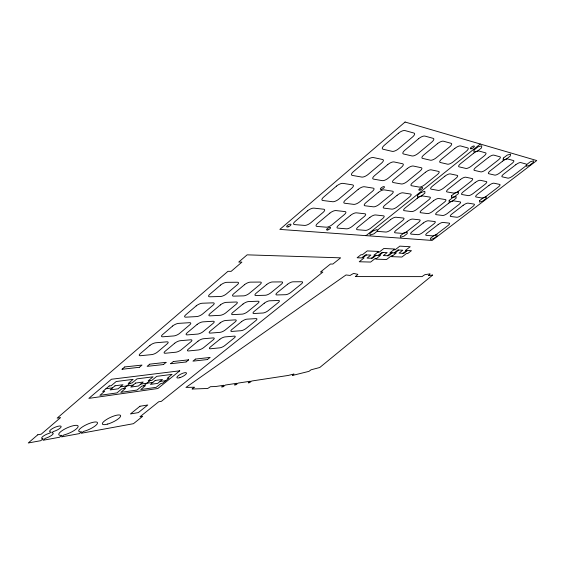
<?xml version="1.0" encoding="UTF-8"?>
<svg xmlns="http://www.w3.org/2000/svg" width="565" height="565" viewBox="0 0 565 565"><rect width="100%" height="100%" fill="white"/><g stroke="black" fill="none" stroke-linecap="round" stroke-linejoin="round"><path stroke-width="0.85" d="M122.054 369.199L124.745 366.946M139.477 367.222L142.02 365.075L124.801 366.932M149.676 364.227L147.14 366.346L163.342 364.566M123.686 388.614L130.155 383.204M163.518 364.489L166.032 362.405M143.651 385.86L150.064 380.57M170.729 363.669L173.229 361.6M186.146 361.918L188.632 359.884M195.412 359.135L192.94 361.141L207.32 359.566M207.489 359.488L209.94 357.518M366.007 235.647L480.271 144.026M366.494 254.921L362.645 257.951L364.008 258L359.234 261.757L370.633 262.061L375.351 258.375L376.65 258.417M371.396 258.24L375.209 255.253M376.198 255.295L372.392 258.276L367.052 258.099L370.887 255.09L365.47 254.879L361.621 257.915L357.122 257.767L360.993 254.709L362.377 254.759L367.243 250.916L378.691 251.439L373.889 255.203L380.443 255.458L375.711 259.151L386.566 259.497L391.241 255.874L392.484 255.924M378.169 255.373L381.989 252.386L387.145 252.612L383.345 255.571L388.423 255.768L392.202 252.838M379.143 255.408L382.964 252.428M387.484 255.733L391.263 252.795M394.073 252.922L397.866 249.984L402.774 250.231L399.01 253.141L403.855 253.353L407.598 250.472L411.454 250.669L407.725 253.523L406.539 253.473L401.899 257.033L391.552 256.651L396.249 253.014L389.998 252.739L394.758 249.038L383.868 248.48L379.044 252.251L377.724 252.195M395.006 252.965L398.791 250.034M402.951 253.311L406.701 250.429L405.5 250.366L410.218 246.728L399.843 246.135L395.062 249.843L393.805 249.779M105.938 388.748L112.541 387.858M120.536 386.778L133.192 385.069M140.784 384.045L152.825 382.42M160.05 381.439L165.828 380.662M122.068 369.263L139.294 367.299M170.736 363.726L185.977 361.988M149.852 364.143L166.025 362.342M173.406 361.522L188.625 359.827M195.582 359.058L209.94 357.461M449.168 200.42L449.147 202.058L452.607 200.963L456.096 198.244L456.153 196.592L452.678 197.679L449.168 200.42M451.435 195.822L451.407 197.489L454.889 196.401L458.427 193.64L458.49 191.952L454.987 193.039L451.435 195.822M179.734 370.817L157.84 388.515L88.853 398.374L111.418 379.249L179.734 370.817M474.042 150.008L473.887 152.077L477.644 150.996L481.571 147.861L481.768 145.77L477.99 146.844L474.042 150.008M479.671 200.561L479.516 202.115L482.736 201.076L486.126 198.485L486.31 196.917L483.075 197.955L479.671 200.561M432.663 275.049L428.475 275.635A5.671 1.42 -30.6 0 0 430.106 273.877L424.993 274.647A5.671 1.42 -30.6 0 0 422.083 276.617L355.329 276.582A6.448 1.865 -29.7 0 0 357.843 274.357L353.732 273.425A6.448 1.865 -29.7 0 0 350.159 275.445L346.013 274.964L185.949 387.435L194.409 387.209A14.916 3.849 -26.6 0 0 192.044 389.031L207.666 388.473A14.916 3.849 -26.6 0 0 210.455 386.693L215.618 386.524L223.846 385.266L221.635 386.976L223.196 386.735L225.4 385.033L236.728 383.303L234.539 384.984L235.93 384.772L238.112 383.091L250.38 381.22L248.212 382.872L249.546 382.667L251.715 381.015L288.207 375.45L294.033 374.009A12.741 2.903 -28.3 0 0 292.486 375.443L308.942 371.36A12.741 2.903 -28.3 0 0 310.976 369.828L319.769 367.497L432.642 275.113M503.359 158.087L503.076 159.987L506.523 158.963L510.266 156.039L510.591 154.125L507.13 155.142L503.359 158.087M526.728 164.528L526.347 166.294L529.553 165.312L533.148 162.565L533.558 160.778L530.337 161.76L526.728 164.528M37.791 434.782L28.25 442.981L40.772 440.686L43.074 438.723A6.286 1.688 -23.8 0 1 42.7 436.611A6.286 1.688 -23.8 0 1 49.558 433.193L50.984 431.985A6.307 1.716 -23.9 0 1 53.392 428.037A6.307 1.716 -23.9 0 1 61.197 426.667A6.307 1.716 -23.9 0 1 53.258 431.582L51.832 432.797A6.286 1.688 -23.8 0 1 52.157 434.916A6.286 1.688 -23.8 0 1 45.348 438.306L43.046 440.269L59.53 437.246L61.776 435.354A10.587 2.832 -24.2 0 1 64.841 428.99A10.587 2.832 -24.2 0 1 78.154 426.575A10.587 2.832 -24.2 0 1 63.796 434.993L61.55 436.872L79.298 433.623L81.529 431.766A10.29 2.719 -24.5 0 1 84.806 425.494A10.29 2.719 -24.5 0 1 97.519 423.185A10.29 2.719 -24.5 0 1 83.458 431.42L81.226 433.27L133.467 423.686L142.691 416.299L139.979 416.779L158.687 401.779L161.378 401.341L322.855 272.069L320.454 272.048L330.483 264.01L332.863 264.06L340.631 257.838L247.138 254.843L238.741 262.054L241.905 262.125L231.142 271.348L227.956 271.327L57.164 418.128L60.596 417.577L41.238 434.174L37.791 434.782M405.077 122.019L279.859 229.397L432.105 240.443L536.75 160.552L405.077 122.019M149.937 345.392L140.205 353.704A4.562 1.42 -25.3 0 0 140.664 355.703L151.738 354.601A4.485 1.384 -25.5 0 0 157.501 352.03L167.148 343.887A4.513 1.413 -25.7 0 0 166.859 341.832L155.862 342.764A4.584 1.448 -25.5 0 0 149.937 345.392M172.643 326.005L162.55 334.628A4.619 1.483 -25.8 0 0 162.875 336.782L173.836 335.935A4.548 1.441 -26 0 0 179.656 333.343L189.663 324.91A4.577 1.469 -26.2 0 0 189.501 322.693L178.639 323.364A4.647 1.511 -26 0 0 172.643 326.005M196.21 305.884L185.73 314.832A4.682 1.547 -26.3 0 0 185.913 317.163L196.74 316.577A4.612 1.504 -26.6 0 0 202.63 313.978L213.005 305.227A4.64 1.533 -26.8 0 0 212.998 302.84L202.27 303.228A4.711 1.575 -26.6 0 0 196.21 305.884M220.682 284.993L209.799 294.287A4.753 1.61 -26.9 0 0 209.827 296.787L220.505 296.498A4.682 1.568 -27.2 0 0 226.459 293.885L237.229 284.802A4.711 1.596 -27.4 0 0 237.378 282.239L226.819 282.323A4.788 1.639 -27.2 0 0 220.682 284.993M307.537 210.83L295.149 221.409A5.043 1.843 -29.4 0 0 294.584 224.595L304.627 225.414A4.965 1.78 -29.6 0 0 310.807 222.765L323.025 212.461A5.014 1.815 -30 0 0 323.78 209.227L313.907 208.132A5.092 1.872 -29.8 0 0 307.537 210.83M336.542 186.069L323.632 197.093A5.156 1.914 -30.3 0 0 322.855 200.511L332.644 201.733A5.078 1.85 -30.5 0 0 338.894 199.085L351.614 188.357A5.127 1.886 -30.9 0 0 352.595 184.882L342.99 183.364A5.212 1.949 -30.8 0 0 336.542 186.069M366.798 160.241L353.33 171.739A5.283 1.992 -31.4 0 0 352.313 175.418L361.826 177.078A5.198 1.921 -31.5 0 0 368.147 174.423L381.403 163.243A5.262 1.956 -31.9 0 0 382.618 159.507L373.317 157.529A5.346 2.02 -31.8 0 0 366.798 160.241M398.374 133.276L384.313 145.283A5.424 2.069 -32.4 0 0 383.049 149.238L392.244 151.371A5.339 1.999 -32.5 0 0 398.636 148.715L412.464 137.055A5.41 2.027 -33 0 0 413.933 133.043L404.971 130.564A5.495 2.098 -32.9 0 0 398.374 133.276M109.207 385.973L102.682 391.51L104.73 391.227L99.892 395.331L116.92 392.915L121.729 388.882L125.628 388.346L120.825 392.357L137.027 390.062L141.794 386.121L145.502 385.605L140.742 389.532L156.159 387.343L160.891 383.487L162.656 383.24L169.013 378.063L167.254 378.296L172.064 374.376L156.759 376.332L151.914 380.33L148.214 380.817L153.073 376.806L136.991 378.861L132.097 382.95L128.206 383.466L133.107 379.355L116.185 381.523L111.249 385.704L109.207 385.973M114.992 385.796L110.111 389.914L118.106 388.819L122.972 384.73L114.992 385.796M174.712 343.23L165.093 351.296A4.4 1.342 -25.8 0 0 165.39 353.245L175.793 352.214A4.329 1.307 -26.1 0 0 181.33 349.721L190.864 341.818A4.358 1.328 -26.3 0 0 190.723 339.812L180.405 340.681A4.421 1.363 -26 0 0 174.712 343.23M197.129 324.43L187.17 332.785A4.456 1.391 -26.3 0 0 187.34 334.883L197.616 334.085A4.386 1.356 -26.5 0 0 203.216 331.584L213.09 323.399A4.414 1.384 -26.8 0 0 213.076 321.245L202.891 321.866A4.485 1.42 -26.5 0 0 197.129 324.43M220.371 304.938L210.046 313.603A4.52 1.448 -26.8 0 0 210.074 315.863L220.216 315.312A4.449 1.413 -27.1 0 0 225.873 312.798L236.099 304.316A4.478 1.434 -27.3 0 0 236.234 302.007L226.198 302.367A4.548 1.476 -27.1 0 0 220.371 304.938M244.483 284.718L233.769 293.708A4.591 1.511 -27.4 0 0 233.642 296.138L243.635 295.862A4.52 1.469 -27.7 0 0 249.356 293.334L259.957 284.541A4.555 1.49 -27.9 0 0 260.246 282.062L250.373 282.14A4.619 1.54 -27.7 0 0 244.483 284.718M329.798 213.182L317.65 223.366A4.873 1.716 -29.8 0 0 316.958 226.424L326.309 227.187A4.795 1.66 -30 0 0 332.234 224.63L344.212 214.7A4.845 1.688 -30.4 0 0 345.088 211.585L335.9 210.568A4.916 1.744 -30.2 0 0 329.798 213.182M358.203 189.36L345.561 199.954A4.979 1.78 -30.7 0 0 344.657 203.238L353.768 204.375A4.901 1.723 -30.8 0 0 359.757 201.811L372.215 191.486A4.958 1.752 -31.2 0 0 373.296 188.152L364.368 186.74A5.029 1.808 -31.1 0 0 358.203 189.36M387.781 164.549L374.616 175.595A5.099 1.843 -31.6 0 0 373.493 179.112L382.328 180.652A5.021 1.787 -31.7 0 0 388.381 178.081L401.341 167.339A5.085 1.815 -32.2 0 0 402.654 163.772L394.017 161.936A5.156 1.872 -32.1 0 0 387.781 164.549M418.609 138.7L404.886 150.205A5.24 1.907 -32.6 0 0 403.523 153.984L412.055 155.961A5.156 1.85 -32.7 0 0 418.171 153.39L431.667 142.196A5.219 1.872 -33.1 0 0 433.221 138.376L424.915 136.08A5.304 1.942 -33.1 0 0 418.609 138.7M135.614 383.049L130.776 387.082L138.376 386.036L143.199 382.039L135.614 383.049M197.969 341.196L188.47 349.029A4.252 1.264 -26.3 0 0 188.625 350.943L198.407 349.968A4.188 1.236 -26.5 0 0 203.746 347.553L213.16 339.869A4.209 1.257 -26.7 0 0 213.153 337.912L203.449 338.732A4.273 1.285 -26.5 0 0 197.969 341.196M220.096 322.947L210.265 331.055A4.308 1.314 -26.8 0 0 210.293 333.103L219.955 332.354A4.245 1.278 -27 0 0 225.343 329.925L235.082 321.979A4.273 1.3 -27.2 0 0 235.202 319.882L225.64 320.468A4.329 1.335 -27 0 0 220.096 322.947M243.007 304.048L232.829 312.445A4.365 1.363 -27.3 0 0 232.716 314.641L242.237 314.126A4.308 1.328 -27.5 0 0 247.689 311.689L257.767 303.469A4.336 1.349 -27.8 0 0 258.028 301.223L248.607 301.562A4.4 1.384 -27.6 0 0 243.007 304.048M266.751 284.463L256.199 293.171A4.435 1.42 -27.9 0 0 255.945 295.523L265.31 295.262A4.372 1.377 -28.1 0 0 270.819 292.818L281.25 284.301A4.407 1.398 -28.4 0 0 281.66 281.9L272.408 281.97A4.471 1.441 -28.2 0 0 266.751 284.463M350.526 215.364L338.626 225.181A4.711 1.596 -30.2 0 0 337.814 228.126L346.55 228.839A4.64 1.547 -30.3 0 0 352.242 226.367L363.98 216.783A4.689 1.575 -30.7 0 0 364.955 213.789L356.381 212.836A4.753 1.624 -30.5 0 0 350.526 215.364M378.345 192.418L365.972 202.623A4.817 1.653 -31 0 0 364.962 205.773L373.465 206.832A4.746 1.603 -31.1 0 0 379.214 204.353L391.404 194.402A4.795 1.631 -31.5 0 0 392.576 191.203L384.264 189.889A4.866 1.681 -31.4 0 0 378.345 192.418M407.273 168.561L394.405 179.176A4.93 1.716 -31.9 0 0 393.184 182.544L401.418 183.978A4.859 1.66 -31.9 0 0 407.224 181.492L419.894 171.153A4.916 1.681 -32.3 0 0 421.285 167.734L413.248 166.025A4.986 1.737 -32.3 0 0 407.273 168.561M437.374 143.729L423.983 154.775A5.064 1.773 -32.8 0 0 422.528 158.384L430.474 160.22A4.986 1.716 -32.8 0 0 436.335 157.734L449.514 146.978A5.05 1.737 -33.2 0 0 451.131 143.326L443.412 141.194A5.127 1.794 -33.2 0 0 437.374 143.729M155.227 380.443L150.431 384.384L157.67 383.388L162.452 379.482L155.227 380.443M219.841 339.29L210.47 346.903A4.11 1.194 -26.8 0 0 210.491 348.767L219.714 347.849A4.054 1.165 -27 0 0 224.863 345.512L234.157 338.032A4.082 1.187 -27.2 0 0 234.263 336.126L225.131 336.895A4.139 1.215 -27 0 0 219.841 339.29M241.672 321.556L231.982 329.43A4.167 1.236 -27.3 0 0 231.876 331.422L240.972 330.716A4.11 1.208 -27.4 0 0 246.178 328.364L255.776 320.645A4.139 1.229 -27.7 0 0 256.016 318.603L247.011 319.154A4.195 1.257 -27.5 0 0 241.672 321.556M264.251 303.214L254.222 311.357A4.23 1.285 -27.8 0 0 253.989 313.497L262.951 313.01A4.167 1.25 -27.9 0 0 268.198 310.651L278.128 302.663A4.195 1.271 -28.2 0 0 278.496 300.481L269.646 300.799A4.259 1.307 -28 0 0 264.251 303.214M287.62 284.23L277.238 292.663A4.294 1.335 -28.3 0 0 276.864 294.944L285.671 294.704A4.238 1.3 -28.5 0 0 290.975 292.331L301.237 284.075A4.266 1.314 -28.7 0 0 301.752 281.744L293.065 281.808A4.322 1.356 -28.6 0 0 287.62 284.23M369.884 217.405L358.217 226.883A4.562 1.49 -30.5 0 0 357.306 229.715L365.484 230.386A4.499 1.448 -30.6 0 0 370.958 227.992L382.47 218.726A4.541 1.469 -30.9 0 0 383.529 215.844L375.506 214.954A4.605 1.518 -30.8 0 0 369.884 217.405M397.124 195.271L385.012 205.109A4.661 1.547 -31.2 0 0 383.918 208.139L391.863 209.135A4.598 1.497 -31.3 0 0 397.393 206.726L409.328 197.121A4.647 1.518 -31.7 0 0 410.578 194.049L402.81 192.82A4.711 1.568 -31.6 0 0 397.124 195.271M425.417 172.29L412.838 182.509A4.774 1.596 -32 0 0 411.539 185.744L419.223 187.086A4.711 1.547 -32.1 0 0 424.802 184.677L437.197 174.705A4.76 1.568 -32.5 0 0 438.652 171.428L431.159 169.832A4.824 1.617 -32.4 0 0 425.417 172.29M454.818 148.404L441.745 159.026A4.901 1.646 -32.9 0 0 440.227 162.48L447.628 164.196A4.831 1.596 -32.9 0 0 453.264 161.781L466.132 151.434A4.887 1.617 -33.3 0 0 467.806 147.938L460.616 145.947A4.958 1.667 -33.3 0 0 454.818 148.404M139.936 406.263L130.451 413.954L138.326 412.612L147.776 404.985L139.936 406.263M373.239 230.774L369.807 233.522L370.167 235.047L373.931 233.839L377.349 231.106L377.025 229.567L373.239 230.774M421.038 192.474L417.373 195.412L417.507 197.178L421.271 196.027L424.915 193.11L424.816 191.33L421.038 192.474M390.599 219.587L379.193 228.705A4.4 1.384 -30.8 0 0 378.19 231.424L385.796 232.046A4.343 1.349 -30.9 0 0 391.036 229.729L402.287 220.816A4.386 1.363 -31.2 0 0 403.431 218.055L395.98 217.228A4.442 1.405 -31.1 0 0 390.599 219.587M417.203 198.322L405.38 207.772A4.499 1.427 -31.5 0 0 404.194 210.674L411.567 211.593A4.442 1.391 -31.5 0 0 416.864 209.269L428.517 200.038A4.485 1.405 -31.9 0 0 429.838 197.093L422.634 195.956A4.541 1.448 -31.8 0 0 417.203 198.322M444.789 176.266L432.522 186.069A4.605 1.476 -32.2 0 0 431.152 189.162L438.278 190.405A4.541 1.434 -32.3 0 0 443.617 188.081L455.694 178.512A4.591 1.448 -32.6 0 0 457.212 175.376L450.27 173.9A4.654 1.49 -32.5 0 0 444.789 176.266M473.414 153.383L460.687 163.56A4.725 1.518 -33 0 0 459.105 166.852L465.956 168.441A4.661 1.476 -33 0 0 471.344 166.11L483.873 156.187A4.718 1.49 -33.3 0 0 485.603 152.854L478.951 151.017A4.781 1.54 -33.3 0 0 473.414 153.383M407.429 221.36L396.242 230.181A4.273 1.3 -31 0 0 395.175 232.815L402.322 233.394A4.216 1.264 -31 0 0 407.379 231.149L418.411 222.518A4.259 1.278 -31.3 0 0 419.611 219.841L412.62 219.072A4.315 1.314 -31.3 0 0 407.429 221.36M433.489 200.794L421.907 209.933A4.365 1.342 -31.6 0 0 420.664 212.73L427.592 213.591A4.308 1.3 -31.7 0 0 432.691 211.338L444.111 202.411A4.351 1.321 -32 0 0 445.481 199.572L438.723 198.499A4.407 1.356 -31.9 0 0 433.489 200.794M460.482 179.493L448.483 188.957A4.471 1.377 -32.3 0 0 447.056 191.938L453.744 193.103A4.414 1.342 -32.4 0 0 458.893 190.843L470.709 181.598A4.456 1.356 -32.7 0 0 472.269 178.582L465.765 177.198A4.52 1.398 -32.6 0 0 460.482 179.493M488.464 157.416L476.027 167.233A4.584 1.42 -33 0 0 474.395 170.39L480.822 171.88A4.52 1.377 -33 0 0 486.013 169.62L498.252 160.043A4.577 1.398 -33.4 0 0 500.018 156.837L493.789 155.114A4.633 1.434 -33.3 0 0 488.464 157.416M403.615 233.267L400.295 235.866L400.5 237.3L403.989 236.149L407.294 233.571L407.125 232.123L403.615 233.267M423.242 223.027L412.281 231.572A4.153 1.222 -31.1 0 0 411.151 234.115L417.881 234.666A4.103 1.187 -31.2 0 0 422.768 232.483L433.588 224.114A4.139 1.201 -31.5 0 0 434.838 221.529L428.249 220.802A4.188 1.236 -31.4 0 0 423.242 223.027M448.78 203.118L437.437 211.96A4.245 1.257 -31.8 0 0 436.138 214.665L442.656 215.477A4.188 1.222 -31.8 0 0 447.586 213.288L458.766 204.636A4.23 1.236 -32.1 0 0 460.185 201.896L453.829 200.893A4.287 1.271 -32 0 0 448.78 203.118M475.2 182.516L463.462 191.669A4.343 1.292 -32.4 0 0 461.986 194.537L468.272 195.631A4.287 1.257 -32.4 0 0 473.244 193.442L484.805 184.494A4.329 1.271 -32.7 0 0 486.401 181.591L480.292 180.292A4.386 1.307 -32.7 0 0 475.2 182.516M502.553 161.195L490.399 170.672A4.449 1.328 -33.1 0 0 488.739 173.716L494.77 175.108A4.393 1.292 -33.1 0 0 499.778 172.911L511.742 163.659A4.442 1.307 -33.4 0 0 513.536 160.573L507.688 158.963A4.499 1.342 -33.4 0 0 502.553 161.195M438.143 224.595L427.387 232.886A4.04 1.151 -31.3 0 0 426.201 235.351L432.557 235.866A3.99 1.123 -31.3 0 0 437.282 233.74L447.897 225.619A4.026 1.137 -31.6 0 0 449.189 223.119L442.981 222.433A4.075 1.165 -31.5 0 0 438.143 224.595M463.166 205.3L452.049 213.867A4.125 1.179 -31.9 0 0 450.708 216.48L456.852 217.25A4.075 1.151 -31.9 0 0 461.619 215.117L472.573 206.734A4.117 1.165 -32.2 0 0 474.035 204.085L468.039 203.139A4.167 1.194 -32.1 0 0 463.166 205.3M489.029 185.362L477.545 194.219A4.223 1.215 -32.5 0 0 476.034 196.987L481.952 198.018A4.167 1.179 -32.5 0 0 486.755 195.886L498.076 187.22A4.209 1.194 -32.8 0 0 499.7 184.416L493.951 183.194A4.266 1.229 -32.7 0 0 489.029 185.362M515.781 164.74L503.902 173.9A4.322 1.243 -33.1 0 0 502.207 176.831L507.886 178.145A4.273 1.215 -33.1 0 0 512.723 176.012L524.426 167.056A4.315 1.229 -33.4 0 0 526.234 164.083L520.739 162.565A4.372 1.264 -33.4 0 0 515.781 164.74M433.729 235.739L430.537 238.19L430.594 239.525L433.821 238.437L436.999 236.008L436.971 234.652L433.729 235.739M420.12 190.01A2.253 0.735 -32 0 0 422.669 187.679A2.253 0.735 -32 0 0 419.47 188.915A2.253 0.735 -32 0 0 420.12 190.01M288.143 226.847A2.451 0.897 -29.2 0 0 290.968 224.383A2.451 0.897 -29.2 0 0 287.387 225.492A2.451 0.897 -29.2 0 0 288.143 226.847M471.711 148.616A2.366 0.777 -33.4 0 0 474.325 146.102A2.366 0.777 -33.4 0 0 471.005 147.472A2.366 0.777 -33.4 0 0 471.711 148.616M327.82 229.92A2.302 0.791 -29.9 0 0 330.56 227.61A2.302 0.791 -29.9 0 0 327.276 228.663A2.302 0.791 -29.9 0 0 327.82 229.92M381.658 189.282A2.38 0.826 -31.5 0 0 384.426 186.803A2.38 0.826 -31.5 0 0 381.064 187.961A2.38 0.826 -31.5 0 0 381.658 189.282M179.854 377.66A5.353 1.483 -26.2 0 0 186.499 372.964A5.353 1.483 -26.2 0 0 178.738 375.344A5.353 1.483 -26.2 0 0 179.854 377.66M107.717 424.054A10.036 2.634 -25 0 0 120.62 415.628A10.036 2.634 -25 0 0 106.163 419.746A10.036 2.634 -25 0 0 107.717 424.054"/></g></svg>
